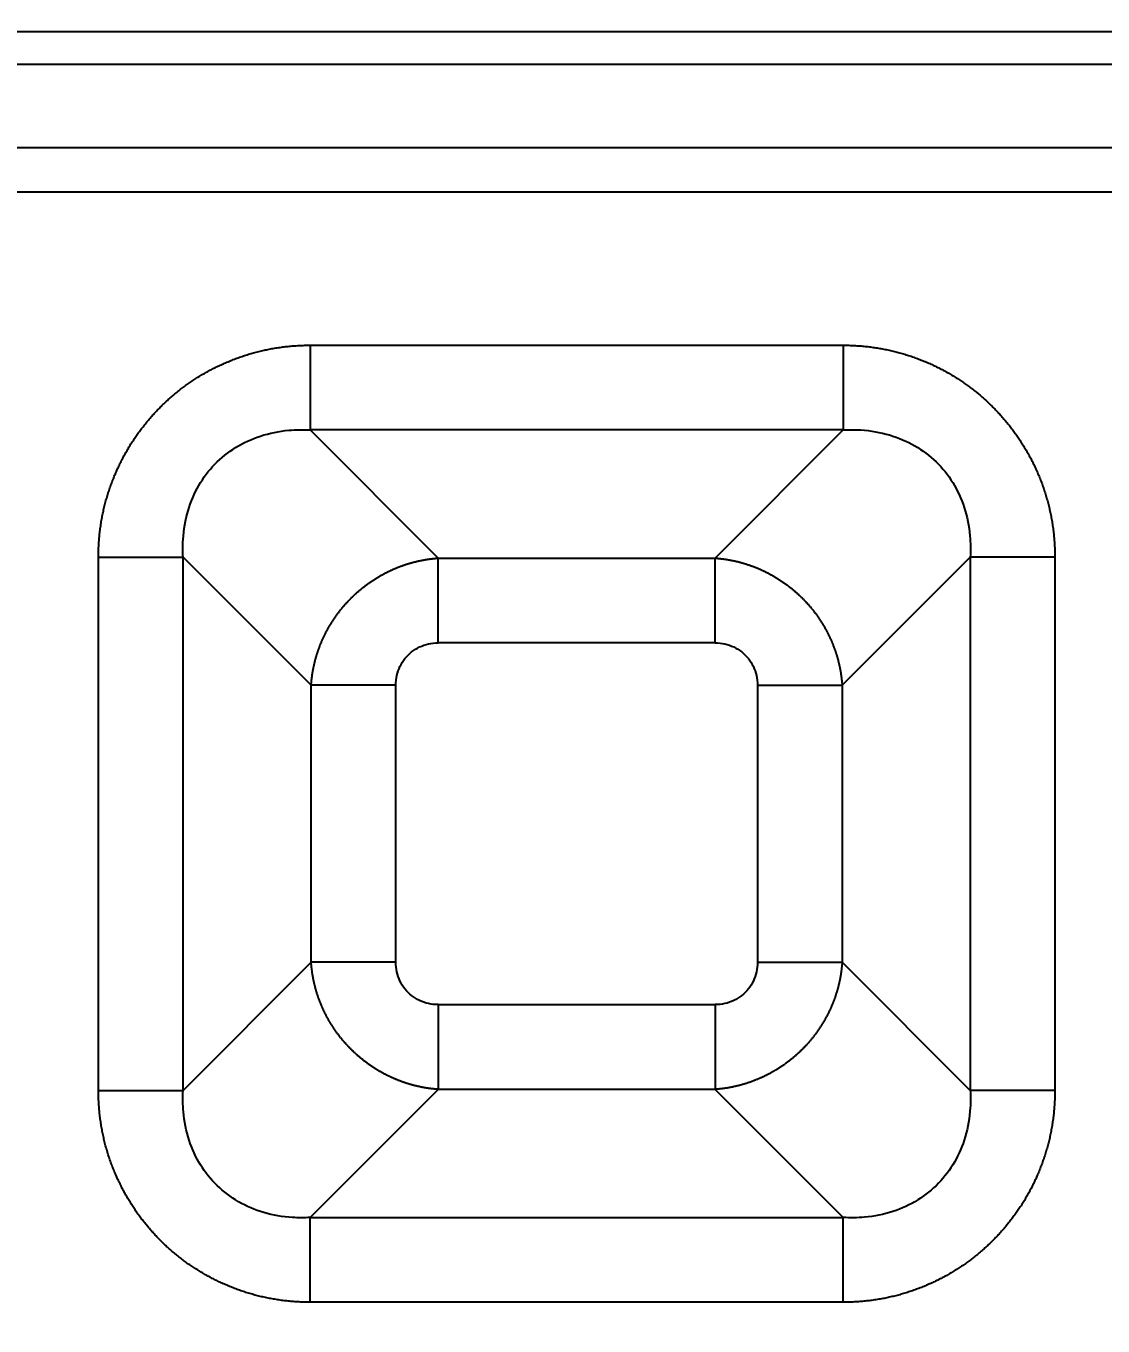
# Model space of a CAD drawing. Header units: millimetres. Extents: x -1286 to 291, y 5350 to 5880.
# Drawn here: x -1023.98 to -999.81, y 5659.5 to 5688.66 of the extents above; entities that cross this region are included whole.
import ezdxf

# ---------------------------------------------------------------- set-up
doc = ezdxf.new("R2010")
doc.units = ezdxf.units.MM
doc.layers.add('dim', color=82, linetype='Continuous', lineweight=9)
doc.layers.add('粗实线层', color=7, linetype='Continuous', lineweight=35)
doc.dimstyles.new('ISO-25', dxfattribs={"dimscale": 1.5, "dimtxt": 2.5, "dimasz": 2.5, "dimexe": 1.25, "dimexo": 0.625, "dimtad": 1, "dimtxsty": 'Standard', "dimcen": 2.5, "dimadec": 0, "dimazin": 0, "dimtfac": 1, "dimtmove": 0, "dimatfit": 3, "dimfxl": 0, "dimarcsym": 0})

# ---------------------------------------------------------------- blocks, each defined once
blk = doc.blocks.new('*D39')
at = {"layer": 'Defpoints', "color": 0, "lineweight": 18, "transparency": 16777216}
for p in [(-981.514, 5754.075), (-1136.803, 5623.235)]:
    blk.add_point(p, dxfattribs=at)
at = {"layer": 'dim', "color": 0, "lineweight": -2, "transparency": 16777216}
for p, q in [((-931.597, 5796.133), (-979.219, 5756.008)), ((-1136.803, 5623.235), (-981.514, 5754.075)), ((-1139.097, 5621.302), (-1141.391, 5619.369))]:
    blk.add_line(p, q, dxfattribs=at)
at = {"layer": 'dim', "color": 0, "lineweight": 18, "transparency": 16777216}
for points in [[(-979.542, 5756.391), (-978.897, 5755.626), (-981.514, 5754.075)], [(-1139.419, 5621.684), (-1138.775, 5620.92), (-1136.803, 5623.235)]]:
    blk.add_solid(points, dxfattribs=at)
at = {"layer": 'dim', "color": 0, "lineweight": 18, "transparency": 16777216, "insert": (-942.427, 5790.849), "char_height": 3.75, "attachment_point": 5, "rotation": 40.1161}
blk.add_mtext('∅203,06', dxfattribs=at)

msp = doc.modelspace()

# ---------------------------------------------------------------- linework, layer by layer
at = {"layer": '粗实线层', "lineweight": 25}
for p, q in [((-1048.306, 5688.534), (-966.904, 5688.534)), ((-968.068, 5687.792), (-1048.306, 5687.792)), ((-969.99, 5685.921), (-1046.436, 5685.921)), ((-970.506, 5684.932), (-1046.436, 5684.932)), ((-1017.601, 5681.496), (-1005.643, 5681.496)), ((-1005.643, 5679.596), (-1017.6, 5679.596)), ((-1014.728, 5676.723), (-1017.6, 5679.596)), ((-1008.516, 5676.723), (-1005.643, 5679.596)), ((-1022.352, 5664.787), (-1022.352, 5676.745)), ((-1020.451, 5664.788), (-1020.451, 5676.745)), ((-1017.578, 5673.872), (-1020.451, 5676.745)), ((-1014.728, 5676.723), (-1008.516, 5676.723)), ((-1005.665, 5673.872), (-1002.792, 5676.745)), ((-1002.792, 5676.745), (-1002.792, 5664.787)), ((-1000.892, 5676.745), (-1000.892, 5664.787)), ((-1008.516, 5674.822), (-1014.728, 5674.822)), ((-1017.578, 5667.66), (-1017.578, 5673.872)), ((-1015.678, 5667.66), (-1015.678, 5673.872)), ((-1007.566, 5673.872), (-1007.566, 5667.66)), ((-1005.665, 5673.872), (-1005.665, 5667.66)), ((-1017.578, 5667.66), (-1020.451, 5664.788)), ((-1005.665, 5667.66), (-1002.792, 5664.787)), ((-1014.728, 5666.71), (-1008.516, 5666.71)), ((-1014.728, 5664.81), (-1017.601, 5661.937)), ((-1008.516, 5664.81), (-1014.728, 5664.81)), ((-1008.516, 5664.81), (-1005.643, 5661.937)), ((-1017.601, 5661.937), (-1005.643, 5661.937)), ((-1005.643, 5660.036), (-1017.601, 5660.036))]:
    msp.add_line(p, q, dxfattribs=at)
for radius in [87.342, 87.216, 86.564]:
    msp.add_circle((-1053.128, 5688.655), radius, dxfattribs=at)
for centre, radius, start, end in [((-1053.128, 5688.655), 86.224, 270.08059, 359.91941), ((-1053.128, 5688.655), 85.581, 270.90297, 359.09703), ((-1053.128, 5688.655), 83.696, 272.22396, 357.77604), ((-1053.128, 5688.655), 82.706, 272.58039, 357.41961), ((-1059.158, 5688.655), 102.032, 191.56871, 353.81047), ((-1059.158, 5688.655), 101.531, 191.59189, 353.81047), ((-1059.158, 5688.655), 100.442, 191.71935, 339.08959), ((-1059.158, 5688.655), 100.141, 191.71934, 339.08959), ((-1059.158, 5688.655), 100.022, 191.73334, 338.88345), ((-1059.158, 5688.655), 99.521, 191.82936, 338.86382), ((-1059.158, 5688.655), 102.401, 208.57791, 345.69153), ((-1059.158, 5688.655), 102.402, 208.57791, 345.69153)]:
    msp.add_arc(centre, radius, start, end, dxfattribs=at)
for points, degree, knots in [([(-1022.352, 5676.745), (-1022.351, 5677.714), (-1021.979, 5678.597), (-1021.8, 5679.021), (-1021.542, 5679.404), (-1021.287, 5679.783), (-1020.64, 5680.43), (-1020.261, 5680.686), (-1019.878, 5680.944), (-1019.453, 5681.123), (-1018.571, 5681.496), (-1017.601, 5681.496)], 2, [0, 0, 0, 0.25, 0.25, 0.375, 0.375, 0.5, 0.625, 0.625, 0.75, 0.75, 1, 1, 1]), ([(-1017.601, 5681.496), (-1017.601, 5681.392), (-1017.601, 5681.289), (-1017.601, 5681.084), (-1017.601, 5680.982), (-1017.601, 5680.785), (-1017.601, 5680.688), (-1017.601, 5680.503), (-1017.601, 5680.413), (-1017.601, 5680.244), (-1017.601, 5680.165), (-1017.601, 5680.016), (-1017.601, 5679.948), (-1017.601, 5679.824), (-1017.601, 5679.768), (-1017.601, 5679.671), (-1017.601, 5679.629), (-1017.601, 5679.596)], 3, [0, 0, 0, 0, 0.125, 0.125, 0.25, 0.25, 0.375, 0.375, 0.5, 0.5, 0.625, 0.625, 0.75, 0.75, 0.875, 0.875, 1, 1, 1, 1]), ([(-1005.643, 5681.496), (-1004.674, 5681.496), (-1003.791, 5681.124), (-1003.367, 5680.945), (-1002.984, 5680.687), (-1002.605, 5680.431), (-1001.958, 5679.784), (-1001.702, 5679.405), (-1001.444, 5679.023), (-1001.265, 5678.598), (-1000.892, 5677.715), (-1000.892, 5676.745)], 2, [0, 0, 0, 0.25, 0.25, 0.375, 0.375, 0.5, 0.625, 0.625, 0.75, 0.75, 1, 1, 1]), ([(-1020.451, 5676.745), (-1020.459, 5676.877), (-1020.46, 5677.232), (-1020.365, 5677.786), (-1020.12, 5678.363), (-1019.755, 5678.847), (-1019.284, 5679.225), (-1018.717, 5679.486), (-1018.143, 5679.601), (-1017.761, 5679.605), (-1017.6, 5679.596)], 3, [0, 0, 0, 0, 0.083359, 0.224715, 0.359834, 0.491835, 0.623644, 0.758208, 0.898733, 1, 1, 1, 1]), ([(-1005.643, 5679.596), (-1005.511, 5679.604), (-1005.156, 5679.604), (-1004.602, 5679.51), (-1004.025, 5679.264), (-1003.541, 5678.9), (-1003.163, 5678.428), (-1002.902, 5677.862), (-1002.787, 5677.287), (-1002.783, 5676.905), (-1002.792, 5676.745)], 3, [0, 0, 0, 0, 0.083359, 0.224715, 0.359834, 0.491835, 0.623644, 0.758208, 0.898733, 1, 1, 1, 1]), ([(-1017.578, 5673.872), (-1017.578, 5673.881), (-1017.576, 5673.899), (-1017.574, 5673.926), (-1017.572, 5673.953), (-1017.569, 5673.98), (-1017.566, 5674.007), (-1017.563, 5674.034), (-1017.559, 5674.06), (-1017.556, 5674.087), (-1017.552, 5674.114), (-1017.548, 5674.141), (-1017.543, 5674.168), (-1017.539, 5674.194), (-1017.534, 5674.221), (-1017.528, 5674.248), (-1017.523, 5674.274), (-1017.517, 5674.301), (-1017.512, 5674.327), (-1017.505, 5674.354), (-1017.499, 5674.38), (-1017.493, 5674.406), (-1017.486, 5674.433), (-1017.479, 5674.459), (-1017.471, 5674.485), (-1017.464, 5674.511), (-1017.456, 5674.537), (-1017.448, 5674.563), (-1017.44, 5674.589), (-1017.431, 5674.615), (-1017.423, 5674.641), (-1017.414, 5674.667), (-1017.404, 5674.692), (-1017.395, 5674.718), (-1017.385, 5674.743), (-1017.376, 5674.769), (-1017.365, 5674.794), (-1017.355, 5674.819), (-1017.345, 5674.845), (-1017.334, 5674.87), (-1017.323, 5674.895), (-1017.312, 5674.919), (-1017.3, 5674.944), (-1017.288, 5674.969), (-1017.277, 5674.993), (-1017.264, 5675.018), (-1017.252, 5675.042), (-1017.24, 5675.067), (-1017.227, 5675.091), (-1017.214, 5675.115), (-1017.201, 5675.139), (-1017.187, 5675.163), (-1017.174, 5675.186), (-1017.16, 5675.21), (-1017.146, 5675.233), (-1017.131, 5675.257), (-1017.117, 5675.28), (-1017.102, 5675.303), (-1017.087, 5675.326), (-1017.072, 5675.349), (-1017.057, 5675.372), (-1017.042, 5675.394), (-1017.026, 5675.417), (-1017.01, 5675.439), (-1016.994, 5675.461), (-1016.978, 5675.483), (-1016.961, 5675.505), (-1016.945, 5675.527), (-1016.928, 5675.549), (-1016.911, 5675.57), (-1016.893, 5675.591), (-1016.876, 5675.613), (-1016.858, 5675.634), (-1016.841, 5675.654), (-1016.823, 5675.675), (-1016.804, 5675.696), (-1016.786, 5675.716), (-1016.768, 5675.736), (-1016.749, 5675.756), (-1016.73, 5675.776), (-1016.711, 5675.796), (-1016.692, 5675.816), (-1016.672, 5675.835), (-1016.653, 5675.854), (-1016.633, 5675.873), (-1016.613, 5675.892), (-1016.593, 5675.911), (-1016.573, 5675.929), (-1016.553, 5675.948), (-1016.532, 5675.966), (-1016.511, 5675.984), (-1016.49, 5676.002), (-1016.469, 5676.019), (-1016.448, 5676.037), (-1016.427, 5676.054), (-1016.406, 5676.071), (-1016.384, 5676.088), (-1016.362, 5676.105), (-1016.34, 5676.121), (-1016.318, 5676.137), (-1016.296, 5676.153), (-1016.274, 5676.169), (-1016.251, 5676.185), (-1016.229, 5676.201), (-1016.206, 5676.216), (-1016.183, 5676.231), (-1016.16, 5676.246), (-1016.137, 5676.261), (-1016.114, 5676.275), (-1016.09, 5676.289), (-1016.067, 5676.303), (-1016.043, 5676.317), (-1016.02, 5676.331), (-1015.996, 5676.344), (-1015.972, 5676.357), (-1015.948, 5676.37), (-1015.924, 5676.383), (-1015.899, 5676.396), (-1015.875, 5676.408), (-1015.85, 5676.42), (-1015.826, 5676.432), (-1015.801, 5676.444), (-1015.776, 5676.455), (-1015.751, 5676.467), (-1015.726, 5676.478), (-1015.701, 5676.488), (-1015.676, 5676.499), (-1015.651, 5676.509), (-1015.626, 5676.519), (-1015.6, 5676.529), (-1015.575, 5676.539), (-1015.549, 5676.548), (-1015.523, 5676.558), (-1015.498, 5676.567), (-1015.472, 5676.575), (-1015.446, 5676.584), (-1015.42, 5676.592), (-1015.394, 5676.6), (-1015.368, 5676.608), (-1015.342, 5676.616), (-1015.315, 5676.623), (-1015.289, 5676.63), (-1015.263, 5676.637), (-1015.236, 5676.643), (-1015.21, 5676.65), (-1015.183, 5676.656), (-1015.157, 5676.662), (-1015.13, 5676.667), (-1015.104, 5676.673), (-1015.077, 5676.678), (-1015.05, 5676.683), (-1015.024, 5676.688), (-1014.997, 5676.692), (-1014.97, 5676.696), (-1014.943, 5676.7), (-1014.916, 5676.704), (-1014.889, 5676.707), (-1014.862, 5676.71), (-1014.836, 5676.713), (-1014.809, 5676.716), (-1014.782, 5676.719), (-1014.755, 5676.721), (-1014.737, 5676.722), (-1014.728, 5676.723)], 3, [0, 0, 0, 0, 0.00623, 0.012459, 0.018688, 0.024915, 0.031142, 0.037368, 0.043593, 0.049817, 0.056041, 0.062264, 0.068486, 0.074708, 0.080928, 0.087148, 0.093368, 0.099586, 0.105805, 0.112022, 0.118239, 0.124455, 0.13067, 0.136885, 0.143099, 0.149313, 0.155526, 0.161739, 0.167951, 0.174162, 0.180373, 0.186584, 0.192794, 0.199003, 0.205212, 0.21142, 0.217628, 0.223836, 0.230043, 0.23625, 0.242456, 0.248662, 0.254867, 0.261072, 0.267277, 0.273482, 0.279686, 0.285889, 0.292093, 0.298296, 0.304498, 0.310701, 0.316903, 0.323105, 0.329306, 0.335508, 0.341709, 0.34791, 0.354111, 0.360311, 0.366511, 0.372711, 0.378911, 0.385111, 0.391311, 0.39751, 0.40371, 0.409909, 0.416108, 0.422307, 0.428506, 0.434705, 0.440904, 0.447103, 0.453302, 0.459501, 0.4657, 0.471898, 0.478097, 0.484296, 0.490495, 0.496694, 0.502893, 0.509092, 0.515291, 0.52149, 0.52769, 0.533889, 0.540089, 0.546288, 0.552488, 0.558688, 0.564888, 0.571089, 0.577289, 0.58349, 0.589691, 0.595892, 0.602094, 0.608295, 0.614497, 0.620699, 0.626902, 0.633105, 0.639308, 0.645511, 0.651715, 0.657919, 0.664124, 0.670329, 0.676534, 0.682739, 0.688945, 0.695152, 0.701359, 0.707566, 0.713773, 0.719982, 0.72619, 0.732399, 0.738609, 0.744819, 0.75103, 0.757241, 0.763452, 0.769664, 0.775877, 0.782091, 0.788304, 0.794519, 0.800734, 0.80695, 0.813166, 0.819383, 0.8256, 0.831819, 0.838038, 0.844257, 0.850477, 0.856698, 0.86292, 0.869142, 0.875366, 0.88159, 0.887814, 0.89404, 0.900266, 0.906493, 0.912721, 0.918949, 0.925179, 0.931409, 0.93764, 0.943872, 0.950105, 0.956338, 0.962573, 0.968809, 0.975045, 0.981282, 0.987521, 0.99376, 1, 1, 1, 1]), ([(-1008.516, 5676.723), (-1008.507, 5676.722), (-1008.489, 5676.721), (-1008.462, 5676.719), (-1008.435, 5676.716), (-1008.408, 5676.713), (-1008.381, 5676.71), (-1008.354, 5676.707), (-1008.328, 5676.704), (-1008.301, 5676.7), (-1008.274, 5676.696), (-1008.247, 5676.692), (-1008.22, 5676.688), (-1008.194, 5676.683), (-1008.167, 5676.678), (-1008.14, 5676.673), (-1008.114, 5676.668), (-1008.087, 5676.662), (-1008.061, 5676.656), (-1008.034, 5676.65), (-1008.008, 5676.644), (-1007.981, 5676.637), (-1007.955, 5676.63), (-1007.929, 5676.623), (-1007.903, 5676.616), (-1007.877, 5676.608), (-1007.851, 5676.6), (-1007.825, 5676.592), (-1007.799, 5676.584), (-1007.773, 5676.576), (-1007.747, 5676.567), (-1007.721, 5676.558), (-1007.696, 5676.549), (-1007.67, 5676.539), (-1007.645, 5676.53), (-1007.619, 5676.52), (-1007.594, 5676.51), (-1007.569, 5676.5), (-1007.543, 5676.489), (-1007.518, 5676.478), (-1007.493, 5676.467), (-1007.468, 5676.456), (-1007.444, 5676.444), (-1007.419, 5676.433), (-1007.394, 5676.421), (-1007.37, 5676.409), (-1007.346, 5676.396), (-1007.321, 5676.384), (-1007.297, 5676.371), (-1007.273, 5676.358), (-1007.249, 5676.345), (-1007.225, 5676.332), (-1007.202, 5676.318), (-1007.178, 5676.304), (-1007.154, 5676.29), (-1007.131, 5676.276), (-1007.108, 5676.261), (-1007.085, 5676.247), (-1007.062, 5676.232), (-1007.039, 5676.217), (-1007.016, 5676.201), (-1006.994, 5676.186), (-1006.971, 5676.17), (-1006.949, 5676.154), (-1006.927, 5676.138), (-1006.905, 5676.122), (-1006.883, 5676.106), (-1006.861, 5676.089), (-1006.839, 5676.072), (-1006.818, 5676.055), (-1006.797, 5676.038), (-1006.775, 5676.02), (-1006.754, 5676.003), (-1006.734, 5675.985), (-1006.713, 5675.967), (-1006.692, 5675.949), (-1006.672, 5675.93), (-1006.652, 5675.912), (-1006.632, 5675.893), (-1006.612, 5675.874), (-1006.592, 5675.855), (-1006.572, 5675.836), (-1006.553, 5675.817), (-1006.534, 5675.797), (-1006.515, 5675.777), (-1006.496, 5675.758), (-1006.477, 5675.738), (-1006.459, 5675.717), (-1006.44, 5675.697), (-1006.422, 5675.676), (-1006.404, 5675.656), (-1006.386, 5675.635), (-1006.369, 5675.614), (-1006.351, 5675.593), (-1006.334, 5675.571), (-1006.317, 5675.55), (-1006.3, 5675.528), (-1006.283, 5675.506), (-1006.267, 5675.485), (-1006.251, 5675.463), (-1006.234, 5675.44), (-1006.219, 5675.418), (-1006.203, 5675.396), (-1006.187, 5675.373), (-1006.172, 5675.35), (-1006.157, 5675.327), (-1006.142, 5675.304), (-1006.127, 5675.281), (-1006.113, 5675.258), (-1006.099, 5675.235), (-1006.085, 5675.211), (-1006.071, 5675.188), (-1006.057, 5675.164), (-1006.044, 5675.14), (-1006.03, 5675.116), (-1006.017, 5675.092), (-1006.005, 5675.068), (-1005.992, 5675.044), (-1005.98, 5675.019), (-1005.968, 5674.995), (-1005.956, 5674.97), (-1005.944, 5674.945), (-1005.933, 5674.921), (-1005.921, 5674.896), (-1005.91, 5674.871), (-1005.899, 5674.846), (-1005.889, 5674.82), (-1005.879, 5674.795), (-1005.868, 5674.77), (-1005.859, 5674.744), (-1005.849, 5674.719), (-1005.839, 5674.693), (-1005.83, 5674.668), (-1005.821, 5674.642), (-1005.813, 5674.616), (-1005.804, 5674.59), (-1005.796, 5674.564), (-1005.788, 5674.538), (-1005.78, 5674.512), (-1005.772, 5674.486), (-1005.765, 5674.46), (-1005.758, 5674.434), (-1005.751, 5674.407), (-1005.745, 5674.381), (-1005.738, 5674.354), (-1005.732, 5674.328), (-1005.726, 5674.301), (-1005.721, 5674.275), (-1005.715, 5674.248), (-1005.71, 5674.221), (-1005.705, 5674.195), (-1005.7, 5674.168), (-1005.696, 5674.141), (-1005.692, 5674.114), (-1005.688, 5674.088), (-1005.684, 5674.061), (-1005.681, 5674.034), (-1005.678, 5674.007), (-1005.675, 5673.98), (-1005.672, 5673.953), (-1005.669, 5673.926), (-1005.667, 5673.899), (-1005.666, 5673.881), (-1005.665, 5673.872)], 3, [0, 0, 0, 0, 0.006231, 0.01246, 0.018689, 0.024917, 0.031145, 0.037371, 0.043597, 0.049822, 0.056046, 0.06227, 0.068492, 0.074714, 0.080936, 0.087156, 0.093376, 0.099595, 0.105814, 0.112032, 0.118249, 0.124465, 0.130681, 0.136897, 0.143111, 0.149325, 0.155539, 0.161752, 0.167964, 0.174176, 0.180388, 0.186598, 0.192809, 0.199018, 0.205228, 0.211437, 0.217645, 0.223853, 0.23006, 0.236267, 0.242474, 0.24868, 0.254886, 0.261091, 0.267296, 0.273501, 0.279705, 0.285909, 0.292113, 0.298316, 0.304519, 0.310722, 0.316924, 0.323126, 0.329328, 0.335529, 0.341731, 0.347932, 0.354133, 0.360333, 0.366534, 0.372734, 0.378934, 0.385134, 0.391334, 0.397534, 0.403733, 0.409933, 0.416132, 0.422331, 0.42853, 0.434729, 0.440928, 0.447127, 0.453326, 0.459525, 0.465724, 0.471923, 0.478121, 0.48432, 0.490519, 0.496718, 0.502917, 0.509116, 0.515315, 0.521514, 0.527714, 0.533913, 0.540113, 0.546312, 0.552512, 0.558712, 0.564912, 0.571112, 0.577313, 0.583513, 0.589714, 0.595915, 0.602117, 0.608318, 0.61452, 0.620722, 0.626925, 0.633127, 0.63933, 0.645534, 0.651737, 0.657941, 0.664145, 0.67035, 0.676555, 0.68276, 0.688966, 0.695172, 0.701379, 0.707586, 0.713793, 0.720001, 0.726209, 0.732418, 0.738628, 0.744837, 0.751048, 0.757258, 0.76347, 0.769682, 0.775894, 0.782107, 0.78832, 0.794535, 0.800749, 0.806965, 0.813181, 0.819397, 0.825614, 0.831832, 0.838051, 0.84427, 0.85049, 0.85671, 0.862931, 0.869153, 0.875376, 0.8816, 0.887824, 0.894049, 0.900274, 0.906501, 0.912728, 0.918956, 0.925185, 0.931415, 0.937646, 0.943877, 0.950109, 0.956342, 0.962576, 0.968811, 0.975047, 0.981284, 0.987522, 0.99376, 1, 1, 1, 1]), ([(-1008.516, 5674.822), (-1008.516, 5674.926), (-1008.516, 5675.03), (-1008.516, 5675.235), (-1008.516, 5675.336), (-1008.516, 5675.534), (-1008.516, 5675.63), (-1008.516, 5675.816), (-1008.516, 5675.905), (-1008.516, 5676.074), (-1008.516, 5676.154), (-1008.516, 5676.302), (-1008.516, 5676.371), (-1008.516, 5676.495), (-1008.516, 5676.55), (-1008.516, 5676.647), (-1008.516, 5676.689), (-1008.516, 5676.723)], 3, [0, 0, 0, 0, 0.125, 0.125, 0.25, 0.25, 0.375, 0.375, 0.5, 0.5, 0.625, 0.625, 0.75, 0.75, 0.875, 0.875, 1, 1, 1, 1]), ([(-1000.892, 5676.745), (-1000.996, 5676.745), (-1001.099, 5676.745), (-1001.304, 5676.745), (-1001.406, 5676.745), (-1001.603, 5676.745), (-1001.7, 5676.745), (-1001.885, 5676.745), (-1001.975, 5676.745), (-1002.144, 5676.745), (-1002.223, 5676.745), (-1002.372, 5676.745), (-1002.44, 5676.745), (-1002.564, 5676.745), (-1002.62, 5676.745), (-1002.717, 5676.745), (-1002.759, 5676.745), (-1002.792, 5676.745)], 3, [0, 0, 0, 0, 0.125, 0.125, 0.25, 0.25, 0.375, 0.375, 0.5, 0.5, 0.625, 0.625, 0.75, 0.75, 0.875, 0.875, 1, 1, 1, 1]), ([(-1015.678, 5673.872), (-1015.782, 5673.872), (-1015.885, 5673.872), (-1016.09, 5673.872), (-1016.192, 5673.872), (-1016.389, 5673.872), (-1016.486, 5673.872), (-1016.671, 5673.872), (-1016.76, 5673.872), (-1016.929, 5673.872), (-1017.009, 5673.872), (-1017.158, 5673.872), (-1017.226, 5673.872), (-1017.35, 5673.872), (-1017.406, 5673.872), (-1017.503, 5673.872), (-1017.544, 5673.872), (-1017.578, 5673.872)], 3, [0, 0, 0, 0, 0.125, 0.125, 0.25, 0.25, 0.375, 0.375, 0.5, 0.5, 0.625, 0.625, 0.75, 0.75, 0.875, 0.875, 1, 1, 1, 1]), ([(-1014.728, 5664.81), (-1014.737, 5664.81), (-1014.755, 5664.812), (-1014.781, 5664.814), (-1014.808, 5664.816), (-1014.835, 5664.819), (-1014.862, 5664.822), (-1014.889, 5664.825), (-1014.916, 5664.829), (-1014.943, 5664.832), (-1014.97, 5664.836), (-1014.996, 5664.84), (-1015.023, 5664.845), (-1015.05, 5664.849), (-1015.077, 5664.854), (-1015.103, 5664.859), (-1015.13, 5664.865), (-1015.156, 5664.871), (-1015.183, 5664.876), (-1015.209, 5664.882), (-1015.236, 5664.889), (-1015.262, 5664.895), (-1015.288, 5664.902), (-1015.315, 5664.909), (-1015.341, 5664.917), (-1015.367, 5664.924), (-1015.393, 5664.932), (-1015.419, 5664.94), (-1015.445, 5664.948), (-1015.471, 5664.957), (-1015.497, 5664.965), (-1015.522, 5664.974), (-1015.548, 5664.984), (-1015.574, 5664.993), (-1015.599, 5665.003), (-1015.624, 5665.012), (-1015.65, 5665.023), (-1015.675, 5665.033), (-1015.7, 5665.043), (-1015.725, 5665.054), (-1015.75, 5665.065), (-1015.775, 5665.076), (-1015.8, 5665.088), (-1015.824, 5665.1), (-1015.849, 5665.111), (-1015.874, 5665.124), (-1015.898, 5665.136), (-1015.922, 5665.148), (-1015.946, 5665.161), (-1015.97, 5665.174), (-1015.994, 5665.187), (-1016.018, 5665.201), (-1016.042, 5665.214), (-1016.066, 5665.228), (-1016.089, 5665.242), (-1016.112, 5665.257), (-1016.136, 5665.271), (-1016.159, 5665.286), (-1016.182, 5665.301), (-1016.205, 5665.316), (-1016.227, 5665.331), (-1016.25, 5665.346), (-1016.272, 5665.362), (-1016.295, 5665.378), (-1016.317, 5665.394), (-1016.339, 5665.41), (-1016.361, 5665.427), (-1016.383, 5665.443), (-1016.404, 5665.46), (-1016.426, 5665.477), (-1016.447, 5665.495), (-1016.468, 5665.512), (-1016.489, 5665.53), (-1016.51, 5665.547), (-1016.531, 5665.565), (-1016.551, 5665.583), (-1016.572, 5665.602), (-1016.592, 5665.62), (-1016.612, 5665.639), (-1016.632, 5665.658), (-1016.652, 5665.677), (-1016.671, 5665.696), (-1016.691, 5665.716), (-1016.71, 5665.735), (-1016.729, 5665.755), (-1016.748, 5665.775), (-1016.766, 5665.795), (-1016.785, 5665.815), (-1016.803, 5665.835), (-1016.821, 5665.856), (-1016.839, 5665.877), (-1016.857, 5665.897), (-1016.875, 5665.919), (-1016.892, 5665.94), (-1016.91, 5665.961), (-1016.927, 5665.982), (-1016.943, 5666.004), (-1016.96, 5666.026), (-1016.977, 5666.048), (-1016.993, 5666.07), (-1017.009, 5666.092), (-1017.025, 5666.114), (-1017.041, 5666.137), (-1017.056, 5666.159), (-1017.071, 5666.182), (-1017.087, 5666.205), (-1017.101, 5666.228), (-1017.116, 5666.251), (-1017.131, 5666.274), (-1017.145, 5666.298), (-1017.159, 5666.321), (-1017.173, 5666.345), (-1017.186, 5666.368), (-1017.2, 5666.392), (-1017.213, 5666.416), (-1017.226, 5666.44), (-1017.239, 5666.464), (-1017.251, 5666.489), (-1017.264, 5666.513), (-1017.276, 5666.538), (-1017.288, 5666.562), (-1017.299, 5666.587), (-1017.311, 5666.612), (-1017.322, 5666.637), (-1017.333, 5666.662), (-1017.344, 5666.687), (-1017.355, 5666.712), (-1017.365, 5666.737), (-1017.375, 5666.762), (-1017.385, 5666.788), (-1017.395, 5666.813), (-1017.404, 5666.839), (-1017.413, 5666.865), (-1017.422, 5666.89), (-1017.431, 5666.916), (-1017.439, 5666.942), (-1017.448, 5666.968), (-1017.456, 5666.994), (-1017.464, 5667.02), (-1017.471, 5667.046), (-1017.478, 5667.073), (-1017.485, 5667.099), (-1017.492, 5667.125), (-1017.499, 5667.152), (-1017.505, 5667.178), (-1017.511, 5667.204), (-1017.517, 5667.231), (-1017.523, 5667.258), (-1017.528, 5667.284), (-1017.534, 5667.311), (-1017.538, 5667.338), (-1017.543, 5667.364), (-1017.548, 5667.391), (-1017.552, 5667.418), (-1017.556, 5667.445), (-1017.559, 5667.472), (-1017.563, 5667.499), (-1017.566, 5667.526), (-1017.569, 5667.552), (-1017.572, 5667.579), (-1017.574, 5667.606), (-1017.576, 5667.633), (-1017.578, 5667.651), (-1017.578, 5667.66)], 3, [0, 0, 0, 0, 0.00623, 0.012459, 0.018688, 0.024915, 0.031142, 0.037368, 0.043593, 0.049817, 0.056041, 0.062264, 0.068486, 0.074708, 0.080928, 0.087148, 0.093368, 0.099586, 0.105805, 0.112022, 0.118239, 0.124455, 0.13067, 0.136885, 0.143099, 0.149313, 0.155526, 0.161739, 0.167951, 0.174162, 0.180373, 0.186584, 0.192794, 0.199003, 0.205212, 0.21142, 0.217628, 0.223836, 0.230043, 0.23625, 0.242456, 0.248662, 0.254867, 0.261072, 0.267277, 0.273482, 0.279686, 0.285889, 0.292093, 0.298296, 0.304498, 0.310701, 0.316903, 0.323105, 0.329306, 0.335508, 0.341709, 0.34791, 0.354111, 0.360311, 0.366511, 0.372711, 0.378911, 0.385111, 0.391311, 0.39751, 0.40371, 0.409909, 0.416108, 0.422307, 0.428506, 0.434705, 0.440904, 0.447103, 0.453302, 0.459501, 0.4657, 0.471898, 0.478097, 0.484296, 0.490495, 0.496694, 0.502893, 0.509092, 0.515291, 0.52149, 0.52769, 0.533889, 0.540089, 0.546288, 0.552488, 0.558688, 0.564888, 0.571089, 0.577289, 0.58349, 0.589691, 0.595892, 0.602094, 0.608295, 0.614497, 0.620699, 0.626902, 0.633105, 0.639308, 0.645511, 0.651715, 0.657919, 0.664124, 0.670329, 0.676534, 0.682739, 0.688945, 0.695152, 0.701359, 0.707566, 0.713773, 0.719982, 0.72619, 0.732399, 0.738609, 0.744819, 0.75103, 0.757241, 0.763452, 0.769664, 0.775877, 0.782091, 0.788304, 0.794519, 0.800734, 0.80695, 0.813166, 0.819383, 0.8256, 0.831819, 0.838038, 0.844257, 0.850477, 0.856698, 0.86292, 0.869142, 0.875366, 0.88159, 0.887814, 0.89404, 0.900266, 0.906493, 0.912721, 0.918949, 0.925179, 0.931409, 0.93764, 0.943872, 0.950105, 0.956338, 0.962573, 0.968809, 0.975045, 0.981282, 0.987521, 0.99376, 1, 1, 1, 1]), ([(-1005.665, 5667.66), (-1005.666, 5667.651), (-1005.667, 5667.633), (-1005.669, 5667.607), (-1005.672, 5667.58), (-1005.675, 5667.553), (-1005.678, 5667.526), (-1005.681, 5667.499), (-1005.684, 5667.472), (-1005.688, 5667.445), (-1005.692, 5667.418), (-1005.696, 5667.392), (-1005.7, 5667.365), (-1005.705, 5667.338), (-1005.71, 5667.311), (-1005.715, 5667.285), (-1005.72, 5667.258), (-1005.726, 5667.232), (-1005.732, 5667.205), (-1005.738, 5667.179), (-1005.744, 5667.152), (-1005.751, 5667.126), (-1005.758, 5667.1), (-1005.765, 5667.073), (-1005.772, 5667.047), (-1005.78, 5667.021), (-1005.788, 5666.995), (-1005.796, 5666.969), (-1005.804, 5666.943), (-1005.812, 5666.917), (-1005.821, 5666.891), (-1005.83, 5666.866), (-1005.839, 5666.84), (-1005.848, 5666.815), (-1005.858, 5666.789), (-1005.868, 5666.764), (-1005.878, 5666.738), (-1005.888, 5666.713), (-1005.899, 5666.688), (-1005.91, 5666.663), (-1005.921, 5666.638), (-1005.932, 5666.613), (-1005.943, 5666.588), (-1005.955, 5666.564), (-1005.967, 5666.539), (-1005.979, 5666.514), (-1005.991, 5666.49), (-1006.004, 5666.466), (-1006.017, 5666.442), (-1006.03, 5666.418), (-1006.043, 5666.394), (-1006.056, 5666.37), (-1006.07, 5666.346), (-1006.084, 5666.323), (-1006.098, 5666.299), (-1006.112, 5666.276), (-1006.127, 5666.252), (-1006.141, 5666.229), (-1006.156, 5666.206), (-1006.171, 5666.184), (-1006.186, 5666.161), (-1006.202, 5666.138), (-1006.218, 5666.116), (-1006.233, 5666.093), (-1006.25, 5666.071), (-1006.266, 5666.049), (-1006.282, 5666.027), (-1006.299, 5666.006), (-1006.316, 5665.984), (-1006.333, 5665.962), (-1006.35, 5665.941), (-1006.367, 5665.92), (-1006.385, 5665.899), (-1006.403, 5665.878), (-1006.421, 5665.857), (-1006.439, 5665.837), (-1006.457, 5665.816), (-1006.476, 5665.796), (-1006.495, 5665.776), (-1006.513, 5665.756), (-1006.532, 5665.737), (-1006.552, 5665.717), (-1006.571, 5665.698), (-1006.591, 5665.678), (-1006.61, 5665.659), (-1006.63, 5665.64), (-1006.65, 5665.622), (-1006.671, 5665.603), (-1006.691, 5665.585), (-1006.711, 5665.567), (-1006.732, 5665.549), (-1006.753, 5665.531), (-1006.774, 5665.513), (-1006.795, 5665.496), (-1006.816, 5665.478), (-1006.838, 5665.461), (-1006.86, 5665.445), (-1006.881, 5665.428), (-1006.903, 5665.411), (-1006.925, 5665.395), (-1006.947, 5665.379), (-1006.97, 5665.363), (-1006.992, 5665.347), (-1007.015, 5665.332), (-1007.038, 5665.317), (-1007.06, 5665.302), (-1007.083, 5665.287), (-1007.107, 5665.272), (-1007.13, 5665.257), (-1007.153, 5665.243), (-1007.177, 5665.229), (-1007.2, 5665.215), (-1007.224, 5665.202), (-1007.248, 5665.188), (-1007.272, 5665.175), (-1007.296, 5665.162), (-1007.32, 5665.149), (-1007.344, 5665.137), (-1007.369, 5665.124), (-1007.393, 5665.112), (-1007.418, 5665.1), (-1007.442, 5665.089), (-1007.467, 5665.077), (-1007.492, 5665.066), (-1007.517, 5665.055), (-1007.542, 5665.044), (-1007.567, 5665.033), (-1007.593, 5665.023), (-1007.618, 5665.013), (-1007.643, 5665.003), (-1007.669, 5664.993), (-1007.695, 5664.984), (-1007.72, 5664.975), (-1007.746, 5664.966), (-1007.772, 5664.957), (-1007.798, 5664.949), (-1007.824, 5664.94), (-1007.85, 5664.932), (-1007.876, 5664.924), (-1007.902, 5664.917), (-1007.928, 5664.91), (-1007.954, 5664.902), (-1007.981, 5664.896), (-1008.007, 5664.889), (-1008.034, 5664.883), (-1008.06, 5664.877), (-1008.087, 5664.871), (-1008.113, 5664.865), (-1008.14, 5664.86), (-1008.166, 5664.854), (-1008.193, 5664.85), (-1008.22, 5664.845), (-1008.247, 5664.84), (-1008.274, 5664.836), (-1008.3, 5664.832), (-1008.327, 5664.829), (-1008.354, 5664.825), (-1008.381, 5664.822), (-1008.408, 5664.819), (-1008.435, 5664.816), (-1008.462, 5664.814), (-1008.489, 5664.812), (-1008.507, 5664.81), (-1008.516, 5664.81)], 3, [0, 0, 0, 0, 0.006229, 0.012458, 0.018686, 0.024913, 0.031139, 0.037364, 0.043589, 0.049813, 0.056036, 0.062258, 0.06848, 0.074701, 0.080921, 0.087141, 0.09336, 0.099578, 0.105795, 0.112012, 0.118229, 0.124444, 0.130659, 0.136874, 0.143088, 0.149301, 0.155514, 0.161726, 0.167937, 0.174148, 0.180359, 0.186569, 0.192778, 0.198988, 0.205196, 0.211404, 0.217612, 0.223819, 0.230026, 0.236232, 0.242438, 0.248644, 0.254849, 0.261054, 0.267258, 0.273462, 0.279666, 0.285869, 0.292072, 0.298275, 0.304478, 0.31068, 0.316882, 0.323083, 0.329285, 0.335486, 0.341687, 0.347888, 0.354088, 0.360289, 0.366489, 0.372689, 0.378888, 0.385088, 0.391288, 0.397487, 0.403686, 0.409886, 0.416085, 0.422284, 0.428483, 0.434681, 0.44088, 0.447079, 0.453278, 0.459477, 0.465675, 0.471874, 0.478073, 0.484272, 0.49047, 0.496669, 0.502868, 0.509067, 0.515267, 0.521466, 0.527665, 0.533865, 0.540064, 0.546264, 0.552464, 0.558664, 0.564864, 0.571065, 0.577265, 0.583466, 0.589667, 0.595869, 0.60207, 0.608272, 0.614474, 0.620676, 0.626879, 0.633082, 0.639285, 0.645489, 0.651693, 0.657897, 0.664102, 0.670307, 0.676512, 0.682718, 0.688924, 0.695131, 0.701338, 0.707546, 0.713754, 0.719962, 0.726171, 0.73238, 0.73859, 0.7448, 0.751011, 0.757223, 0.763435, 0.769647, 0.77586, 0.782074, 0.788288, 0.794503, 0.800718, 0.806934, 0.813151, 0.819368, 0.825586, 0.831805, 0.838024, 0.844244, 0.850465, 0.856686, 0.862909, 0.869131, 0.875355, 0.881579, 0.887804, 0.89403, 0.900257, 0.906484, 0.912713, 0.918942, 0.925172, 0.931403, 0.937634, 0.943867, 0.9501, 0.956334, 0.96257, 0.968806, 0.975043, 0.981281, 0.987519, 0.993759, 1, 1, 1, 1]), ([(-1007.566, 5667.66), (-1007.462, 5667.66), (-1007.358, 5667.66), (-1007.153, 5667.66), (-1007.052, 5667.66), (-1006.854, 5667.66), (-1006.758, 5667.66), (-1006.572, 5667.66), (-1006.483, 5667.66), (-1006.314, 5667.66), (-1006.234, 5667.66), (-1006.086, 5667.66), (-1006.017, 5667.66), (-1005.893, 5667.66), (-1005.838, 5667.66), (-1005.74, 5667.66), (-1005.699, 5667.66), (-1005.665, 5667.66)], 3, [0, 0, 0, 0, 0.125, 0.125, 0.25, 0.25, 0.375, 0.375, 0.5, 0.5, 0.625, 0.625, 0.75, 0.75, 0.875, 0.875, 1, 1, 1, 1]), ([(-1014.728, 5666.71), (-1014.728, 5666.606), (-1014.728, 5666.503), (-1014.728, 5666.298), (-1014.728, 5666.196), (-1014.728, 5665.999), (-1014.728, 5665.902), (-1014.728, 5665.717), (-1014.728, 5665.627), (-1014.728, 5665.459), (-1014.728, 5665.379), (-1014.728, 5665.23), (-1014.728, 5665.162), (-1014.728, 5665.038), (-1014.728, 5664.982), (-1014.728, 5664.885), (-1014.728, 5664.844), (-1014.728, 5664.81)], 3, [0, 0, 0, 0, 0.125, 0.125, 0.25, 0.25, 0.375, 0.375, 0.5, 0.5, 0.625, 0.625, 0.75, 0.75, 0.875, 0.875, 1, 1, 1, 1]), ([(-1017.601, 5660.036), (-1018.57, 5660.037), (-1019.453, 5660.409), (-1019.877, 5660.588), (-1020.26, 5660.846), (-1020.639, 5661.101), (-1021.286, 5661.748), (-1021.542, 5662.127), (-1021.8, 5662.509), (-1021.979, 5662.934), (-1022.351, 5663.817), (-1022.352, 5664.787)], 2, [0, 0, 0, 0.25, 0.25, 0.375, 0.375, 0.5, 0.625, 0.625, 0.75, 0.75, 1, 1, 1]), ([(-1022.352, 5664.787), (-1022.248, 5664.787), (-1022.144, 5664.787), (-1021.939, 5664.787), (-1021.838, 5664.787), (-1021.64, 5664.787), (-1021.544, 5664.787), (-1021.358, 5664.787), (-1021.269, 5664.787), (-1021.1, 5664.787), (-1021.02, 5664.787), (-1020.872, 5664.787), (-1020.803, 5664.787), (-1020.679, 5664.787), (-1020.623, 5664.787), (-1020.526, 5664.787), (-1020.485, 5664.787), (-1020.451, 5664.787)], 3, [0, 0, 0, 0, 0.125, 0.125, 0.25, 0.25, 0.375, 0.375, 0.5, 0.5, 0.625, 0.625, 0.75, 0.75, 0.875, 0.875, 1, 1, 1, 1]), ([(-1017.601, 5661.937), (-1017.732, 5661.929), (-1018.087, 5661.928), (-1018.641, 5662.023), (-1019.218, 5662.268), (-1019.702, 5662.633), (-1020.081, 5663.104), (-1020.342, 5663.671), (-1020.457, 5664.245), (-1020.461, 5664.627), (-1020.451, 5664.788)], 3, [0, 0, 0, 0, 0.083359, 0.224715, 0.359834, 0.491835, 0.623644, 0.758208, 0.898733, 1, 1, 1, 1]), ([(-1000.892, 5664.787), (-1000.892, 5663.818), (-1001.264, 5662.935), (-1001.443, 5662.511), (-1001.701, 5662.128), (-1001.957, 5661.749), (-1002.604, 5661.102), (-1002.983, 5660.846), (-1003.365, 5660.588), (-1003.79, 5660.409), (-1004.673, 5660.037), (-1005.643, 5660.036)], 2, [0, 0, 0, 0.25, 0.25, 0.375, 0.375, 0.5, 0.625, 0.625, 0.75, 0.75, 1, 1, 1]), ([(-1002.792, 5664.787), (-1002.784, 5664.656), (-1002.784, 5664.3), (-1002.878, 5663.747), (-1003.124, 5663.17), (-1003.488, 5662.686), (-1003.96, 5662.307), (-1004.526, 5662.046), (-1005.101, 5661.931), (-1005.483, 5661.927), (-1005.643, 5661.937)], 3, [0, 0, 0, 0, 0.083359, 0.224715, 0.359834, 0.491835, 0.623644, 0.758208, 0.898733, 1, 1, 1, 1]), ([(-1005.643, 5660.036), (-1005.643, 5660.14), (-1005.643, 5660.244), (-1005.643, 5660.449), (-1005.643, 5660.55), (-1005.643, 5660.748), (-1005.643, 5660.844), (-1005.643, 5661.03), (-1005.643, 5661.119), (-1005.643, 5661.288), (-1005.643, 5661.368), (-1005.643, 5661.516), (-1005.643, 5661.585), (-1005.643, 5661.709), (-1005.643, 5661.764), (-1005.643, 5661.862), (-1005.643, 5661.903), (-1005.643, 5661.937)], 3, [0, 0, 0, 0, 0.125, 0.125, 0.25, 0.25, 0.375, 0.375, 0.5, 0.5, 0.625, 0.625, 0.75, 0.75, 0.875, 0.875, 1, 1, 1, 1])]:
    msp.add_open_spline(points, degree=degree, knots=knots, dxfattribs=at)
for points, weights in [([(-1005.643, 5681.496), (-1005.643, 5680.608), (-1005.643, 5679.885), (-1005.643, 5679.596)], [1.10247262476, 0.965845221084, 0.965842458469, 1.10246433691]), ([(-1022.352, 5676.745), (-1021.464, 5676.745), (-1020.74, 5676.745), (-1020.451, 5676.745)], [1.10247262476, 0.965845221084, 0.965842458468, 1.10246433691]), ([(-1014.728, 5674.822), (-1014.728, 5675.71), (-1014.728, 5676.433), (-1014.728, 5676.723)], [1.10246419878, 0.965844578078, 0.965845267075, 1.10246626578]), ([(-1007.566, 5673.872), (-1006.678, 5673.872), (-1005.954, 5673.872), (-1005.665, 5673.872)], [1.10246419878, 0.965844578078, 0.965845267075, 1.10246626578]), ([(-1015.678, 5667.66), (-1016.566, 5667.66), (-1017.289, 5667.66), (-1017.578, 5667.66)], [1.10246419878, 0.965844578078, 0.965845267075, 1.10246626578]), ([(-1008.516, 5666.71), (-1008.516, 5665.822), (-1008.516, 5665.099), (-1008.516, 5664.81)], [1.10246419878, 0.965844578078, 0.965845267075, 1.10246626578]), ([(-1000.892, 5664.787), (-1001.78, 5664.787), (-1002.503, 5664.787), (-1002.792, 5664.787)], [1.10247262476, 0.965845221084, 0.965842458468, 1.10246433691]), ([(-1017.601, 5660.036), (-1017.601, 5660.924), (-1017.601, 5661.648), (-1017.601, 5661.937)], [1.10247262476, 0.965845221084, 0.965842458468, 1.10246433691])]:
    msp.add_rational_spline(points, weights, degree=3, dxfattribs=at)
for points in [[(-1015.678, 5673.872), (-1015.678, 5673.947), (-1015.662, 5674.091), (-1015.593, 5674.296), (-1015.481, 5674.476), (-1015.332, 5674.626), (-1015.152, 5674.737), (-1014.947, 5674.807), (-1014.802, 5674.822), (-1014.728, 5674.822)], [(-1008.516, 5674.822), (-1008.441, 5674.822), (-1008.297, 5674.807), (-1008.092, 5674.737), (-1007.912, 5674.626), (-1007.762, 5674.477), (-1007.651, 5674.296), (-1007.581, 5674.091), (-1007.566, 5673.947), (-1007.566, 5673.872)], [(-1014.728, 5666.71), (-1014.802, 5666.71), (-1014.947, 5666.726), (-1015.152, 5666.795), (-1015.332, 5666.907), (-1015.481, 5667.056), (-1015.593, 5667.236), (-1015.662, 5667.441), (-1015.678, 5667.586), (-1015.678, 5667.66)], [(-1007.566, 5667.66), (-1007.566, 5667.586), (-1007.581, 5667.441), (-1007.651, 5667.236), (-1007.762, 5667.056), (-1007.911, 5666.907), (-1008.092, 5666.795), (-1008.297, 5666.726), (-1008.441, 5666.71), (-1008.516, 5666.71)]]:
    msp.add_open_spline(points, degree=3, dxfattribs=at)

# ---------------------------------------------------------------- dimensions: what is measured, and where the dimension line sits
at = {"layer": 'dim', "lineweight": 18}
dim = msp.add_diameter_dim_2p(p1=(-1136.803, 5623.235), p2=(-981.514, 5754.075), dimstyle='ISO-25', override={"dimasz": 2, "dimexe": 0.49975, "dimexo": 0.49975, "dimgap": 0.49975}, dxfattribs=at)
dim.commit()
dim.dimension.update_dxf_attribs({"geometry": '*D39', "text_midpoint": (-940.534, 5788.603), "dimtype": 163})

doc.saveas('drawing.dxf')
